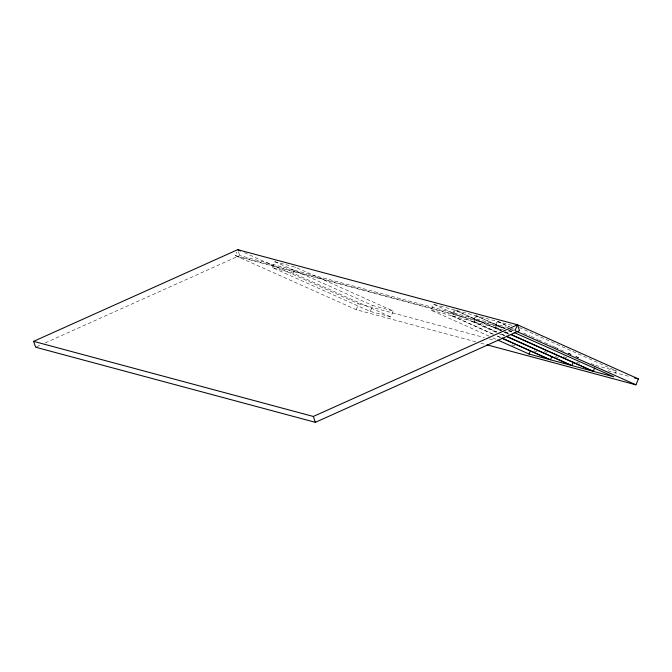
<?xml version="1.0" encoding="UTF-8"?>
<svg xmlns="http://www.w3.org/2000/svg" width="672" height="672" viewBox="0 0 672 672"><rect width="100%" height="100%" fill="white"/><g stroke="black" fill="none" stroke-linecap="round" stroke-linejoin="round"><path stroke-width="0.5" stroke-dasharray="3.36 2.52" d="M475.81 341.83L356.219 309.708L235.276 255.57L236.687 252.202M272.479 267.632L274.94 261.736L295.52 267.263L393.296 311.035L390.835 316.932L370.255 311.405L272.479 267.632L293.059 273.16L390.835 316.932M293.059 273.16L295.52 267.263M356.219 309.708L358.672 303.811L484.344 337.562M370.255 311.405L372.716 305.508L393.296 311.035M489.149 336.193L431.248 310.262L433.7 304.366L454.28 309.893L503.647 331.993M431.248 310.262L451.828 315.79L454.28 309.893M493.483 334.295L452.668 316.016L455.12 310.12L475.7 315.647L505.134 328.818M452.668 316.016L473.248 321.544L475.7 315.647M496.868 331.968L474.088 321.77L476.54 315.874L497.12 321.401L509.46 326.928M474.088 321.77L494.668 327.298L497.12 321.401M501.203 330.07L495.508 327.524L497.96 321.628L511.686 325.307M615.266 373.456L616.316 370.927L519.49 327.575M36.599 346.786L41.378 344.635M45.209 342.913L239.778 255.536L510.384 328.196M511.4 328.474L514.441 329.288M235.276 255.57L508.922 329.053M509.939 329.322L513.996 330.414M237.493 256.561L505.058 328.406M510.124 329.767L516.205 331.405M495.508 327.524L503.345 329.624M508.242 330.943L512.165 331.993M544.219 351.565L547.159 352.355M563.682 356.79L568.579 358.109M595.736 365.4L616.316 370.927M489.418 338.923L494.483 340.284M511.711 344.912L516.776 346.273M534.013 350.893L537.046 351.716M555.29 356.614L558.331 357.428M576.576 362.326L579.617 363.14M607.992 370.768L630.294 376.748M480.875 343.19L484.932 344.274M497.96 321.628L509.351 326.726M523.597 333.102L530.242 336.076M531.191 336.496L537.835 339.478M538.784 339.898L543.53 342.023M544.48 342.451L551.124 345.425M552.073 345.853L557.768 348.398M568.21 353.077L571.057 354.346M575.803 356.471L578.651 357.748M555.03 347.323L559.776 349.448M560.725 349.877L563.573 351.145M568.319 353.27L571.166 354.547M575.912 356.672L578.76 357.949M591.1 363.476L593.947 364.745M476.54 315.874L505.025 328.625M508.822 330.322L512.618 332.027M508.931 330.523L512.728 332.22M505 331.775L508.796 333.472M494.668 327.298L501.312 330.271M505.109 331.968L508.906 333.673M455.12 310.12L501.64 330.943M502.589 331.372L509.233 334.345M504.596 332.422L508.393 334.118M501.614 334.093L504.462 335.37M473.248 321.544L496.978 332.17M501.724 334.295L504.571 335.572M433.7 304.366L497.305 332.842M498.254 333.27L503.95 335.815M497.28 335.992L501.077 337.688M451.828 315.79L493.592 334.488M497.389 336.193L501.186 337.89M492.946 337.89L495.793 339.167M274.94 261.736L372.716 305.508M244.406 252.655L358.672 303.811M238.417 251.622L239.778 255.536"/><path stroke-width="1.01" d="M517.465 324.786L515.004 330.683L635.939 384.829L638.4 378.932L517.465 324.786L237.737 249.673L33.6 341.351L35.641 347.214L315.37 422.327L519.506 330.649L517.465 324.786L313.328 416.464L33.6 341.351M497.692 340.015L529.024 354.043L530.426 350.666M502.026 338.117L550.444 359.789L551.846 356.42M506.36 336.218L571.864 365.543L573.266 362.174M510.695 334.32L593.284 371.297L594.686 367.928M514.122 332.522L613.864 376.824L593.284 371.297M634.343 377.84L638.4 378.932M529.024 354.043L549.604 359.57L502.135 338.318M550.444 359.789L571.024 365.316L506.47 336.42M571.864 365.543L592.444 371.07L510.804 334.522M486.956 344.82L635.939 384.829M237.737 249.673L240.593 250.95M313.328 416.464L315.37 422.327"/></g></svg>
